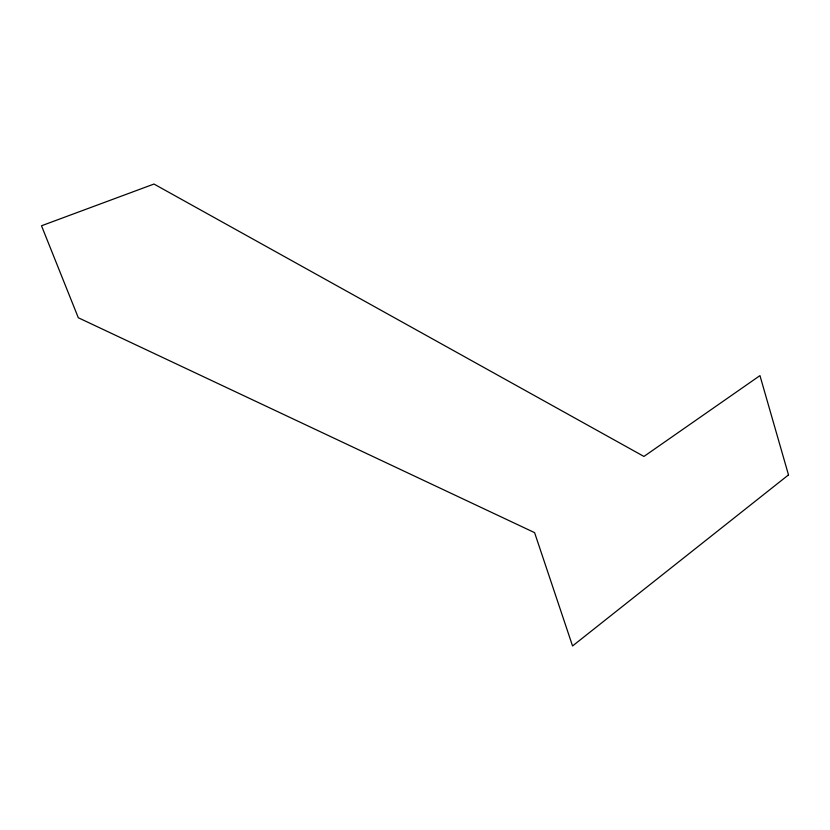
<?xml version="1.0" encoding="UTF-8"?>
<svg xmlns="http://www.w3.org/2000/svg" width="830" height="830" viewBox="0 0 830 830"><rect width="100%" height="100%" fill="white"/><g stroke="black" fill="none" stroke-linecap="round" stroke-linejoin="round"><path stroke-width="1.25" d="M788.5 474.905L572.555 645.958L534.593 532.642L78.311 317.755L41.5 225.77L153.975 184.042L643.945 456.448L759.958 375.617L788.5 474.905"/></g></svg>
